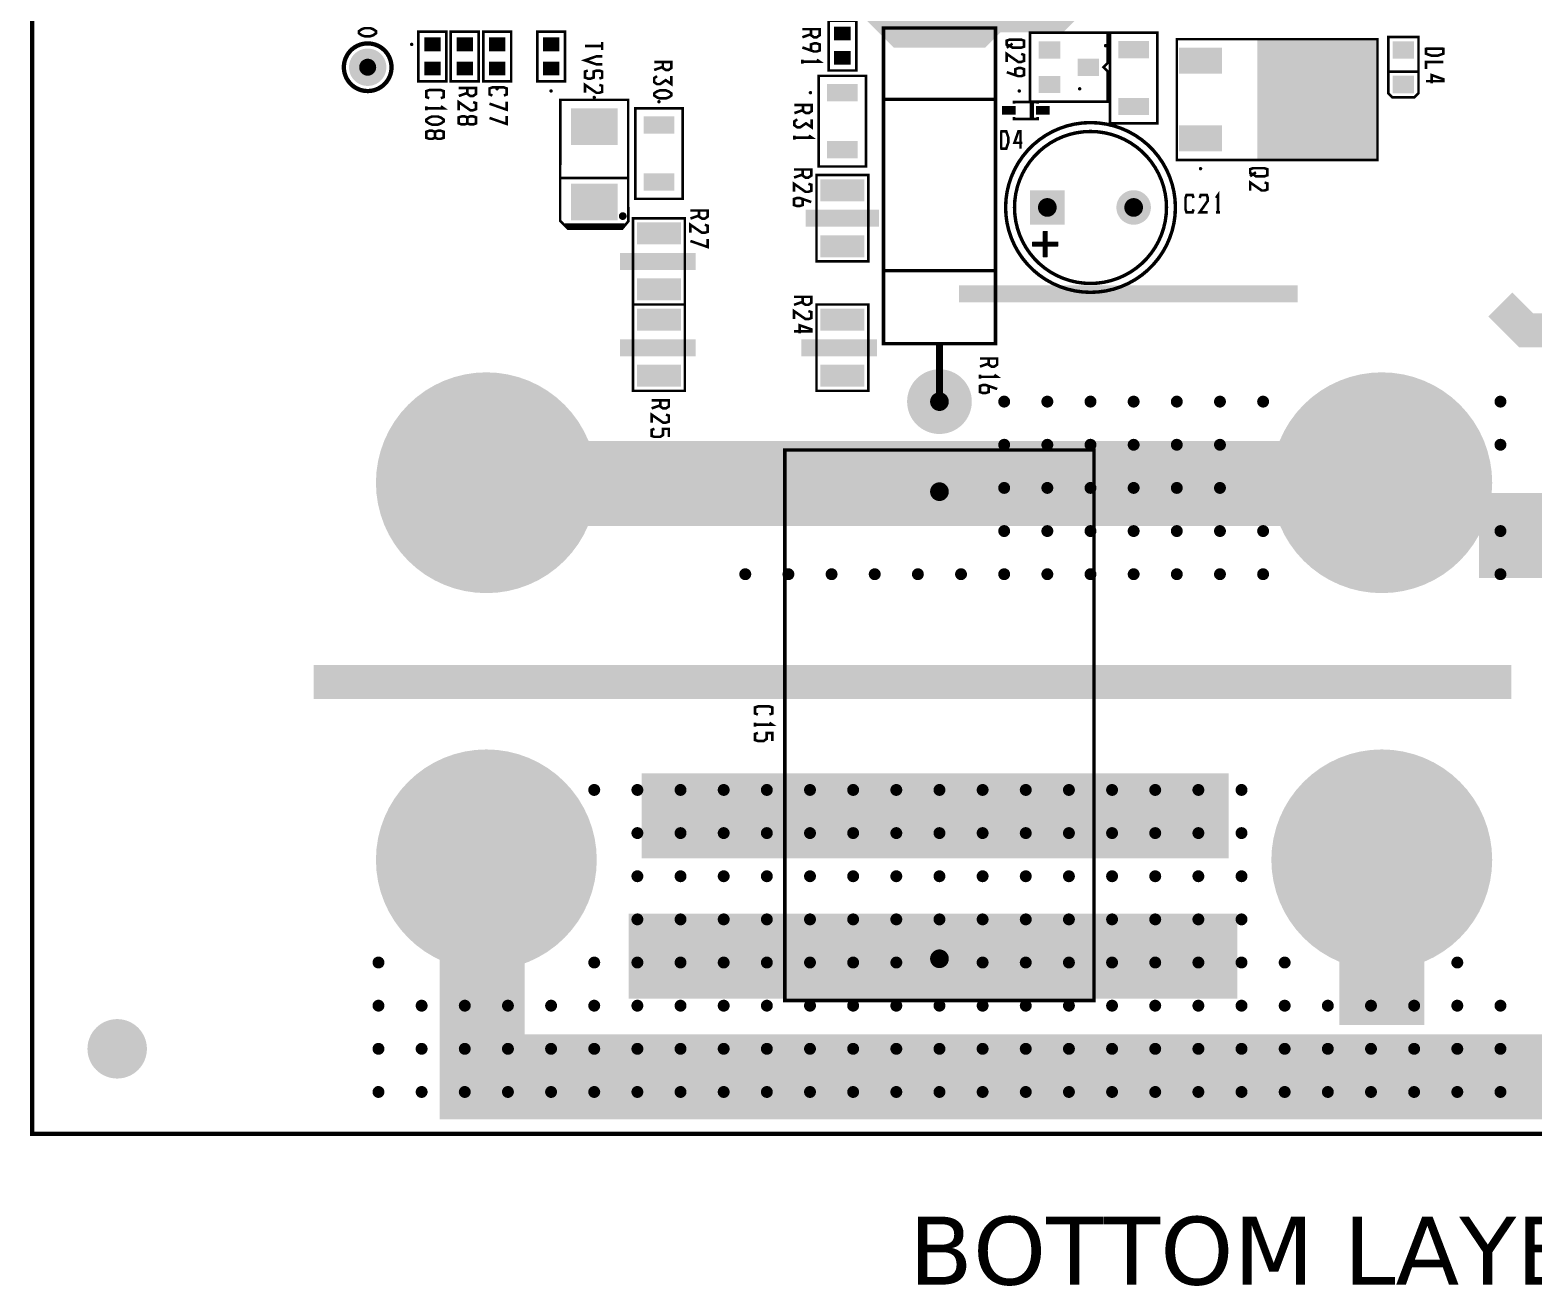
# Model space of a CAD drawing. Extents: x 20 to 372, y 176 to 359.
# Drawn here: x 201.5 to 290, y 177.3 to 251.3 of the extents above; entities that cross this region are included whole.
import ezdxf

# ---------------------------------------------------------------- set-up
doc = ezdxf.new("R2010")
doc.units = 0
doc.header["$MEASUREMENT"] = 0
doc.layers.get('0').update_dxf_attribs({"linetype": 'CONTINUOUS'})
for name, color, linetype in [('25-334-1_DRL', 1, 'CONTINUOUS'), ('25-334-1_SMB', 253, 'CONTINUOUS'), ('25-334-1_SSB', 1, 'CONTINUOUS'), ('THRUHOLE_NPT', 15, 'CONTINUOUS')]:
    doc.layers.add(name, color=color, linetype=linetype)
doc.styles.get("Standard").update_dxf_attribs({"font": 'verdana.ttf', "height": 4})

# ---------------------------------------------------------------- blocks, each defined once
blk = doc.blocks.new('ROUND_1')
at = {"const_width": 1.75006}
blk.add_lwpolyline([(-0.87503, 0, 1), (0.87503, 0, 1)], format="xyb", close=True, dxfattribs=at)
blk = doc.blocks.new('ROUND_32')
at = {"const_width": 0.35052}
blk.add_lwpolyline([(-0.17526, 0, 1), (0.17526, 0, 1)], format="xyb", close=True, dxfattribs=at)
blk = doc.blocks.new('ROUND_75')
at = {"const_width": 0.54991}
blk.add_lwpolyline([(-0.274954, 0, 1), (0.274954, 0, 1)], format="xyb", close=True, dxfattribs=at)
blk = doc.blocks.new('ROUND_76')
at = {"const_width": 2.99974}
blk.add_lwpolyline([(-1.49987, 0, 1), (1.49987, 0, 1)], format="xyb", close=True, dxfattribs=at)
blk = doc.blocks.new('ROUND_81')
at = {"const_width": 0.50038}
blk.add_lwpolyline([(-0.25019, 0, 1), (0.25019, 0, 1)], format="xyb", close=True, dxfattribs=at)
blk = doc.blocks.new('ROUND_84')
at = {"const_width": 0.10033}
blk.add_lwpolyline([(-0.050164, 0, 1), (0.050164, 0, 1)], format="xyb", close=True, dxfattribs=at)
blk = doc.blocks.new('ROUND_85')
at = {"const_width": 0.10033}
blk.add_lwpolyline([(-0.050164, 0, 1), (0.050164, 0, 1)], format="xyb", close=True, dxfattribs=at)
blk = doc.blocks.new('ROUND_6')
at = {"const_width": 1.016}
blk.add_lwpolyline([(-0.508, 0, 1), (0.508, 0, 1)], format="xyb", close=True, dxfattribs=at)
blk = doc.blocks.new('ROUND_7')
at = {"const_width": 6.49986}
blk.add_lwpolyline([(-3.24993, 0, 1), (3.24993, 0, 1)], format="xyb", close=True, dxfattribs=at)
blk = doc.blocks.new('SQUARE_8')
blk.add_solid([(1.016, 1.016), (1.016, -1.016), (-1.016, 1.016), (-1.016, -1.016)])
blk = doc.blocks.new('RECTANGLE_13')
blk.add_solid([(0.63627, 0.51308), (0.63627, -0.51308), (-0.63627, 0.51308), (-0.63627, -0.51308)])
blk = doc.blocks.new('ROUND_25')
at = {"const_width": 1.09982}
blk.add_lwpolyline([(-0.54991, 0, 1), (0.54991, 0, 1)], format="xyb", close=True, dxfattribs=at)
blk = doc.blocks.new('RECTANGLE_26')
blk.add_solid([(0.4826, 0.4064), (0.4826, -0.4064), (-0.4826, 0.4064), (-0.4826, -0.4064)])
blk = doc.blocks.new('ROUND_27')
at = {"const_width": 1.905}
blk.add_lwpolyline([(-0.9525, 0, 1), (0.9525, 0, 1)], format="xyb", close=True, dxfattribs=at)
blk = doc.blocks.new('RECTANGLE_46')
blk.add_solid([(1.30048, 0.6477), (1.30048, -0.6477), (-1.30048, 0.6477), (-1.30048, -0.6477)])
blk = doc.blocks.new('RECTANGLE_48')
blk.add_solid([(0.9017, 0.508), (0.9017, -0.508), (-0.9017, 0.508), (-0.9017, -0.508)])
blk = doc.blocks.new('RECTANGLE_52')
blk.add_solid([(0.40005, 0.25019), (0.40005, -0.25019), (-0.40005, 0.25019), (-0.40005, -0.25019)])
blk = doc.blocks.new('RECTANGLE_53')
blk.add_solid([(0.635, 0.508), (0.635, -0.508), (-0.635, 0.508), (-0.635, -0.508)])
blk = doc.blocks.new('RECTANGLE_57')
blk.add_solid([(1.27, 0.762), (1.27, -0.762), (-1.27, 0.762), (-1.27, -0.762)])
blk = doc.blocks.new('SQUARE_58')
blk.add_solid([(3.5052, 3.5052), (3.5052, -3.5052), (-3.5052, 3.5052), (-3.5052, -3.5052)])
blk = doc.blocks.new('RECTANGLE_60')
blk.add_solid([(1.3716, 1.0795), (1.3716, -1.0795), (-1.3716, 1.0795), (-1.3716, -1.0795)])

msp = doc.modelspace()

# ---------------------------------------------------------------- linework, layer by layer
at = {"layer": '25-334-1_DRL'}
for points, const_width in [([(371.631, 359.296), (371.631, 186.296), (201.631, 186.296), (201.631, 359.296), (371.631, 359.296)], 0.254), ([(250.714, 253.271), (252.746, 251.239), (257.318, 251.239), (258.207, 252.128), (261.89, 252.128), (264.684, 254.922), (264.684, 258.732), (262.779, 260.637)], 1.999), ([(288.052, 235.11), (289.576, 233.586), (304.181, 233.586), (304.816, 234.221), (304.816, 239.682), (305.959, 240.825), (316.627, 240.825)], 1.999), ([(251.476, 240.19), (247.158, 240.19)], 1.001), ([(240.681, 237.65), (236.236, 237.65)], 1.001), ([(256.175, 235.745), (276.114, 235.745)], 1.001), ([(240.681, 232.57), (236.236, 232.57)], 1.001), ([(251.349, 232.57), (246.904, 232.57)], 1.001), ([(288.687, 212.885), (218.202, 212.885)], 1.999)]:
    msp.add_lwpolyline(points, dxfattribs=dict(at, const_width=const_width))
at = {"layer": '25-334-1_SMB', "const_width": 4.999}
for points in [[(281.194, 224.569), (228.235, 224.569)], [(286.782, 221.521), (323.612, 221.521), (323.612, 208.059), (328.819, 208.059)], [(237.506, 205.011), (272.05, 205.011)], [(358.029, 203.36), (351.425, 203.36), (340.757, 192.692), (337.836, 189.898), (338.09, 189.644), (228.108, 189.644), (228.108, 202.471)], [(281.067, 203.106), (281.067, 192.692)], [(272.558, 196.756), (236.744, 196.756)]]:
    msp.add_lwpolyline(points, dxfattribs=at)
at = {"layer": '25-334-1_SSB'}
for points, const_width in [([(220.857, 251.201), (221.024, 251.318), (221.195, 251.379), (221.532, 251.379), (221.703, 251.318), (221.873, 251.201), (221.873, 251.081), (221.703, 250.962), (221.532, 250.904), (221.195, 250.904), (221.024, 250.962), (220.857, 251.081), (220.857, 251.201)], 0.152), ([(224.362, 251.175), (224.362, 248.254), (226, 248.254), (226, 251.175), (224.362, 251.175)], 0.152), ([(226.267, 251.175), (226.267, 248.254), (227.905, 248.254), (227.905, 251.175), (226.267, 251.175)], 0.152), ([(229.823, 248.254), (229.823, 251.175), (228.185, 251.175), (228.185, 248.254), (229.823, 248.254)], 0.152), ([(232.998, 248.254), (232.998, 251.175), (231.36, 251.175), (231.36, 248.254), (232.998, 248.254)], 0.152), ([(247.471, 251.32), (247.471, 250.965), (247.641, 250.845), (247.809, 250.845), (247.979, 250.965), (247.979, 251.32), (246.963, 251.32)], 0.152), ([(250.143, 248.889), (250.143, 251.81), (248.505, 251.81), (248.505, 248.889), (250.143, 248.889)], 0.152), ([(251.736, 251.386), (251.736, 232.804), (258.329, 232.804), (258.329, 251.386), (251.736, 251.386)], 0.201), ([(234.164, 250.324), (235.18, 250.324)], 0.152), ([(235.18, 250.088), (235.18, 250.561)], 0.152), ([(247.471, 251.023), (246.963, 250.845)], 0.152), ([(247.471, 250.068), (247.471, 250.424), (247.641, 250.482), (247.809, 250.482), (247.979, 250.424), (247.979, 250.068), (247.809, 250.007), (247.641, 250.007), (246.963, 250.246)], 0.152), ([(259.162, 250.705), (258.992, 250.645), (258.992, 250.408), (259.162, 250.35), (259.333, 250.23), (259.841, 250.23), (260.008, 250.289), (260.008, 250.645), (259.841, 250.705), (259.162, 250.705)], 0.152), ([(259.333, 250.467), (258.992, 250.23)], 0.152), ([(260.366, 251.112), (260.366, 247.048), (264.938, 247.048), (264.938, 248.826), (264.684, 249.08), (264.938, 249.334), (264.938, 251.112), (260.366, 251.112)], 0.152), ([(267.859, 245.778), (265.065, 245.778), (265.065, 251.112), (267.859, 251.112), (267.859, 245.778)], 0.152), ([(269.002, 250.731), (269.002, 243.619), (280.813, 243.619), (280.813, 250.731), (269.002, 250.731)], 0.152), ([(282.972, 247.302), (281.702, 247.302), (281.448, 247.556), (281.448, 250.858), (283.226, 250.858), (283.226, 247.556), (282.972, 247.302)], 0.152), ([(235.18, 249.25), (234.842, 249.25), (234.164, 249.486), (234.842, 249.722), (235.18, 249.722)], 0.152), ([(238.749, 249.395), (238.749, 249.039), (238.919, 248.92), (239.086, 248.92), (239.257, 249.039), (239.257, 249.395), (238.241, 249.395)], 0.152), ([(246.963, 249.288), (246.963, 249.524)], 0.152), ([(246.963, 249.408), (247.979, 249.408), (247.809, 249.524)], 0.152), ([(258.992, 249.392), (258.992, 249.867), (259.67, 249.392), (259.841, 249.392), (260.008, 249.451), (260.008, 249.806), (259.841, 249.867)], 0.152), ([(283.668, 250.23), (283.668, 249.875), (284.009, 249.758), (284.347, 249.758), (284.684, 249.875), (284.684, 250.23)], 0.152), ([(283.668, 250.172), (284.684, 250.172)], 0.152), ([(283.668, 248.978), (283.668, 249.392), (284.684, 249.392)], 0.152), ([(235.012, 248.412), (235.18, 248.47), (235.18, 248.826), (235.012, 248.884), (234.842, 248.884), (234.672, 248.826), (234.672, 248.47), (234.504, 248.412), (234.334, 248.412), (234.164, 248.47), (234.164, 248.826), (234.334, 248.884)], 0.152), ([(238.749, 249.098), (238.241, 248.92)], 0.152), ([(238.411, 248.557), (238.241, 248.437), (238.241, 248.201), (238.411, 248.082), (238.578, 248.082), (238.919, 248.318), (239.257, 248.082), (239.257, 248.557)], 0.152), ([(247.92, 248.572), (250.714, 248.572), (250.714, 243.238), (247.92, 243.238), (247.92, 248.572)], 0.152), ([(259.5, 248.613), (259.5, 248.968), (259.67, 249.029), (259.841, 249.029), (260.008, 248.968), (260.008, 248.613), (259.841, 248.554), (259.67, 248.554), (258.992, 248.79)], 0.152), ([(283.226, 248.826), (281.448, 248.826)], 0.152), ([(284.009, 248.14), (284.009, 248.615), (284.684, 248.376), (284.684, 248.259), (283.668, 248.259)], 0.152), ([(225.002, 247.261), (224.834, 247.322), (224.834, 247.678), (225.002, 247.736), (225.68, 247.736), (225.85, 247.678), (225.85, 247.322), (225.68, 247.261)], 0.152), ([(227.247, 247.863), (227.247, 247.508), (227.415, 247.388), (227.585, 247.388), (227.755, 247.508), (227.755, 247.863), (226.739, 247.863)], 0.152), ([(228.718, 247.416), (228.548, 247.477), (228.548, 247.833), (228.718, 247.891), (229.394, 247.891), (229.564, 247.833), (229.564, 247.477), (229.394, 247.416)], 0.152), ([(234.164, 247.574), (234.164, 248.046), (234.842, 247.574), (235.012, 247.574), (235.18, 247.632), (235.18, 247.988), (235.012, 248.046)], 0.152), ([(238.241, 247.541), (238.411, 247.657), (238.578, 247.718), (238.919, 247.718), (239.086, 247.657), (239.257, 247.541), (239.257, 247.421), (239.086, 247.302), (238.919, 247.243), (238.578, 247.243), (238.411, 247.302), (238.241, 247.421), (238.241, 247.541)], 0.152), ([(224.834, 246.542), (224.834, 246.779)], 0.152), ([(224.834, 246.662), (225.85, 246.662), (225.68, 246.779)], 0.152), ([(227.247, 247.566), (226.739, 247.388)], 0.152), ([(226.739, 246.55), (226.739, 247.025), (227.415, 246.55), (227.585, 246.55), (227.755, 246.611), (227.755, 246.967), (227.585, 247.025)], 0.152), ([(228.548, 246.934), (229.564, 246.578), (229.564, 247.053)], 0.152), ([(236.709, 241.17), (236.711, 245.524), (236.711, 247.162), (232.713, 247.162), (232.706, 240.037), (233.163, 239.58), (236.363, 239.58), (236.719, 240.012), (236.709, 241.17)], 0.152), ([(247.004, 246.855), (247.004, 246.499), (247.174, 246.38), (247.341, 246.38), (247.512, 246.499), (247.512, 246.855), (246.496, 246.855)], 0.152), ([(251.736, 247.19), (258.329, 247.19)], 0.201), ([(260.811, 246.939), (260.811, 247.04), (259.414, 247.04), (259.414, 246.939)], 0.152), ([(260.511, 246.039), (260.412, 246.039), (260.412, 247.04), (260.511, 247.04), (260.511, 246.039)], 0.152), ([(224.834, 246.001), (225.002, 246.118), (225.172, 246.179), (225.51, 246.179), (225.68, 246.118), (225.85, 246.001), (225.85, 245.882), (225.68, 245.763), (225.51, 245.704), (225.172, 245.704), (225.002, 245.763), (224.834, 245.882), (224.834, 246.001)], 0.152), ([(227.247, 245.773), (227.415, 245.712), (227.585, 245.712), (227.755, 245.773), (227.755, 246.128), (227.585, 246.187), (227.415, 246.187), (227.247, 246.128), (227.247, 245.773), (227.077, 245.712), (226.907, 245.712), (226.739, 245.773), (226.739, 246.128), (226.907, 246.187), (227.077, 246.187), (227.247, 246.128)], 0.152), ([(228.548, 246.095), (229.564, 245.74), (229.564, 246.215)], 0.152), ([(237.125, 246.667), (239.919, 246.667), (239.919, 241.333), (237.125, 241.333), (237.125, 246.667)], 0.152), ([(247.004, 246.558), (246.496, 246.38)], 0.152), ([(246.666, 246.017), (246.496, 245.897), (246.496, 245.661), (246.666, 245.542), (246.833, 245.542), (247.174, 245.778), (247.512, 245.542), (247.512, 246.017)], 0.152), ([(259.414, 246.141), (259.414, 246.039), (260.811, 246.039), (260.811, 246.141)], 0.152), ([(225.342, 244.924), (225.51, 244.866), (225.68, 244.866), (225.85, 244.924), (225.85, 245.28), (225.68, 245.341), (225.51, 245.341), (225.342, 245.28), (225.342, 244.924), (225.172, 244.866), (225.002, 244.866), (224.834, 244.924), (224.834, 245.28), (225.002, 245.341), (225.172, 245.341), (225.342, 245.28)], 0.152), ([(246.496, 244.823), (246.496, 245.059)], 0.152), ([(246.496, 244.94), (247.512, 244.94), (247.341, 245.059)], 0.152), ([(258.606, 244.289), (258.962, 244.289), (259.079, 244.63), (259.079, 244.968), (258.962, 245.305), (258.606, 245.305)], 0.152), ([(258.665, 244.289), (258.665, 245.305)], 0.152), ([(259.917, 244.63), (259.444, 244.63), (259.681, 245.305), (259.8, 245.305), (259.8, 244.289)], 0.152), ([(236.668, 242.552), (232.731, 242.552)], 0.152), ([(246.978, 243.058), (246.978, 242.702), (247.148, 242.585), (247.318, 242.585), (247.486, 242.702), (247.486, 243.058), (246.47, 243.058)], 0.152), ([(246.978, 242.763), (246.47, 242.585)], 0.152), ([(248.174, 237.65), (250.841, 237.65), (250.841, 242.73), (247.793, 242.73), (247.793, 237.65), (248.174, 237.65)], 0.152), ([(273.488, 243.136), (273.318, 243.078), (273.318, 242.839), (273.488, 242.781), (273.658, 242.661), (274.166, 242.661), (274.334, 242.722), (274.334, 243.078), (274.166, 243.136), (273.488, 243.136)], 0.152), ([(273.658, 242.9), (273.318, 242.661)], 0.152), ([(273.318, 241.823), (273.318, 242.298), (273.996, 241.823), (274.166, 241.823), (274.334, 241.884), (274.334, 242.24), (274.166, 242.298)], 0.152), ([(246.47, 241.747), (246.47, 242.219), (247.148, 241.747), (247.318, 241.747), (247.486, 241.805), (247.486, 242.161), (247.318, 242.219)], 0.152), ([(269.988, 240.711), (269.93, 240.54), (269.574, 240.54), (269.513, 240.711), (269.513, 241.386), (269.574, 241.556), (269.93, 241.556), (269.988, 241.386)], 0.152), ([(270.826, 240.54), (270.351, 240.54), (270.826, 241.219), (270.826, 241.386), (270.768, 241.556), (270.412, 241.556), (270.351, 241.386)], 0.152), ([(271.428, 240.54), (271.428, 241.556), (271.309, 241.386)], 0.152), ([(240.882, 240.645), (240.882, 240.289), (241.052, 240.172), (241.222, 240.172), (241.39, 240.289), (241.39, 240.645), (240.374, 240.645)], 0.152), ([(246.978, 241.323), (246.978, 240.967), (246.81, 240.909), (246.64, 240.909), (246.47, 240.967), (246.47, 241.323), (246.64, 241.381), (246.81, 241.381), (247.486, 241.145)], 0.152), ([(271.545, 240.54), (271.309, 240.54)], 0.152), ([(232.985, 239.809), (236.49, 239.809)], 0.152), ([(232.985, 239.809), (233.163, 239.631)], 0.152), ([(233.061, 239.733), (236.447, 239.733)], 0.152), ([(233.087, 239.809), (233.087, 239.707)], 0.152), ([(233.224, 239.809), (233.224, 239.631)], 0.152), ([(233.361, 239.809), (233.361, 239.631)], 0.152), ([(233.498, 239.809), (233.498, 239.631)], 0.152), ([(233.635, 239.809), (233.635, 239.631)], 0.152), ([(233.773, 239.809), (233.773, 239.631)], 0.152), ([(233.91, 239.809), (233.91, 239.631)], 0.152), ([(234.047, 239.809), (234.047, 239.631)], 0.152), ([(234.184, 239.809), (234.184, 239.631)], 0.152), ([(234.321, 239.809), (234.321, 239.631)], 0.152), ([(234.458, 239.809), (234.458, 239.631)], 0.152), ([(234.596, 239.809), (234.596, 239.631)], 0.152), ([(234.733, 239.809), (234.733, 239.631)], 0.152), ([(234.87, 239.809), (234.87, 239.631)], 0.152), ([(235.007, 239.809), (235.007, 239.631)], 0.152), ([(235.144, 239.809), (235.144, 239.631)], 0.152), ([(235.281, 239.809), (235.281, 239.631)], 0.152), ([(235.419, 239.809), (235.419, 239.631)], 0.152), ([(235.556, 239.809), (235.556, 239.631)], 0.152), ([(235.693, 239.809), (235.693, 239.631)], 0.152), ([(235.83, 239.809), (235.83, 239.631)], 0.152), ([(235.967, 239.809), (235.967, 239.631)], 0.152), ([(236.104, 239.809), (236.104, 239.631)], 0.152), ([(236.242, 239.809), (236.242, 239.631)], 0.152), ([(236.247, 240.266), (236.534, 240.266)], 0.152), ([(236.264, 240.403), (236.516, 240.403)], 0.152), ([(236.302, 240.441), (236.302, 240.19)], 0.152), ([(236.49, 239.783), (236.363, 239.631)], 0.152), ([(236.379, 239.809), (236.379, 239.649)], 0.152), ([(236.44, 240.459), (236.44, 240.172)], 0.152), ([(236.567, 239.834), (236.49, 239.783)], 0.152), ([(236.49, 239.809), (236.516, 239.783)], 0.152), ([(236.617, 239.885), (236.516, 239.783)], 0.152), ([(236.617, 239.885), (236.567, 239.834)], 0.152), ([(237.379, 235.11), (240.046, 235.11), (240.046, 240.19), (236.998, 240.19), (236.998, 235.11), (237.379, 235.11)], 0.152), ([(240.882, 240.35), (240.374, 240.172)], 0.152), ([(240.374, 239.334), (240.374, 239.806), (241.052, 239.334), (241.222, 239.334), (241.39, 239.392), (241.39, 239.748), (241.222, 239.806)], 0.152), ([(233.163, 239.631), (236.363, 239.631)], 0.152), ([(240.374, 238.851), (241.39, 238.496), (241.39, 238.968)], 0.152), ([(261.128, 239.428), (261.128, 238.793)], 0.0254), ([(261.128, 239.428), (261.382, 239.428), (261.382, 238.793), (262.017, 238.793), (262.017, 238.539)], 0.0254), ([(261.128, 239.4), (261.382, 239.4)], 0.0254), ([(261.128, 239.377), (261.382, 239.377)], 0.0254), ([(261.128, 239.354), (261.382, 239.354)], 0.0254), ([(261.128, 239.331), (261.382, 239.331)], 0.0254), ([(261.128, 239.308), (261.382, 239.308)], 0.0254), ([(261.128, 239.286), (261.382, 239.286)], 0.0254), ([(261.128, 239.263), (261.382, 239.263)], 0.0254), ([(261.128, 239.24), (261.382, 239.24)], 0.0254), ([(261.128, 239.217), (261.382, 239.217)], 0.0254), ([(261.128, 239.194), (261.382, 239.194)], 0.0254), ([(261.128, 239.171), (261.382, 239.171)], 0.0254), ([(261.128, 239.148), (261.382, 239.148)], 0.0254), ([(261.128, 239.126), (261.382, 239.126)], 0.0254), ([(261.128, 239.103), (261.382, 239.103)], 0.0254), ([(261.128, 239.08), (261.382, 239.08)], 0.0254), ([(261.128, 239.057), (261.382, 239.057)], 0.0254), ([(261.128, 239.034), (261.382, 239.034)], 0.0254), ([(261.128, 239.011), (261.382, 239.011)], 0.0254), ([(261.128, 238.988), (261.382, 238.988)], 0.0254), ([(261.128, 238.966), (261.382, 238.966)], 0.0254), ([(261.128, 238.943), (261.382, 238.943)], 0.0254), ([(261.128, 238.92), (261.382, 238.92)], 0.0254), ([(261.128, 238.897), (261.382, 238.897)], 0.0254), ([(261.128, 238.874), (261.382, 238.874)], 0.0254), ([(261.128, 238.851), (261.382, 238.851)], 0.0254), ([(261.139, 239.428), (261.139, 237.904)], 0.0254), ([(261.161, 239.428), (261.161, 237.904)], 0.0254), ([(261.184, 239.428), (261.184, 237.904)], 0.0254), ([(261.207, 239.428), (261.207, 237.904)], 0.0254), ([(261.23, 239.428), (261.23, 237.904)], 0.0254), ([(261.253, 239.428), (261.253, 237.904)], 0.0254), ([(261.276, 239.428), (261.276, 237.904)], 0.0254), ([(261.299, 239.428), (261.299, 237.904)], 0.0254), ([(261.321, 239.428), (261.321, 237.904)], 0.0254), ([(261.344, 239.428), (261.344, 237.904)], 0.0254), ([(261.367, 239.428), (261.367, 237.904)], 0.0254), ([(260.493, 238.793), (260.493, 238.539)], 0.0254), ([(260.493, 238.793), (261.128, 238.793)], 0.0254), ([(260.493, 238.783), (262.017, 238.783)], 0.0254), ([(260.493, 238.76), (262.017, 238.76)], 0.0254), ([(260.493, 238.737), (262.017, 238.737)], 0.0254), ([(260.493, 238.714), (262.017, 238.714)], 0.0254), ([(260.493, 238.691), (262.017, 238.691)], 0.0254), ([(260.493, 238.668), (262.017, 238.668)], 0.0254), ([(260.493, 238.646), (262.017, 238.646)], 0.0254), ([(260.493, 238.623), (262.017, 238.623)], 0.0254), ([(260.493, 238.6), (262.017, 238.6)], 0.0254), ([(260.493, 238.577), (262.017, 238.577)], 0.0254), ([(260.493, 238.554), (262.017, 238.554)], 0.0254), ([(260.493, 238.539), (261.128, 238.539)], 0.0254), ([(260.521, 238.793), (260.521, 238.539)], 0.0254), ([(260.544, 238.793), (260.544, 238.539)], 0.0254), ([(260.567, 238.793), (260.567, 238.539)], 0.0254), ([(260.59, 238.793), (260.59, 238.539)], 0.0254), ([(260.613, 238.793), (260.613, 238.539)], 0.0254), ([(260.636, 238.793), (260.636, 238.539)], 0.0254), ([(260.659, 238.793), (260.659, 238.539)], 0.0254), ([(260.681, 238.793), (260.681, 238.539)], 0.0254), ([(260.704, 238.793), (260.704, 238.539)], 0.0254), ([(260.727, 238.793), (260.727, 238.539)], 0.0254), ([(260.75, 238.793), (260.75, 238.539)], 0.0254), ([(260.773, 238.793), (260.773, 238.539)], 0.0254), ([(260.796, 238.793), (260.796, 238.539)], 0.0254), ([(260.819, 238.793), (260.819, 238.539)], 0.0254), ([(260.841, 238.793), (260.841, 238.539)], 0.0254), ([(260.864, 238.793), (260.864, 238.539)], 0.0254), ([(260.887, 238.793), (260.887, 238.539)], 0.0254), ([(260.91, 238.793), (260.91, 238.539)], 0.0254), ([(260.933, 238.793), (260.933, 238.539)], 0.0254), ([(260.956, 238.793), (260.956, 238.539)], 0.0254), ([(260.979, 238.793), (260.979, 238.539)], 0.0254), ([(261.001, 238.793), (261.001, 238.539)], 0.0254), ([(261.024, 238.793), (261.024, 238.539)], 0.0254), ([(261.047, 238.793), (261.047, 238.539)], 0.0254), ([(261.07, 238.793), (261.07, 238.539)], 0.0254), ([(261.093, 238.793), (261.093, 238.539)], 0.0254), ([(261.116, 238.793), (261.116, 238.539)], 0.0254), ([(261.128, 238.828), (261.382, 238.828)], 0.0254), ([(261.128, 238.806), (261.382, 238.806)], 0.0254), ([(261.128, 238.539), (261.128, 237.904)], 0.0254), ([(261.128, 238.531), (261.382, 238.531)], 0.0254), ([(261.128, 238.508), (261.382, 238.508)], 0.0254), ([(261.128, 238.486), (261.382, 238.486)], 0.0254), ([(261.128, 238.463), (261.382, 238.463)], 0.0254), ([(261.128, 238.44), (261.382, 238.44)], 0.0254), ([(261.128, 238.417), (261.382, 238.417)], 0.0254), ([(261.128, 238.394), (261.382, 238.394)], 0.0254), ([(261.128, 238.371), (261.382, 238.371)], 0.0254), ([(261.128, 238.348), (261.382, 238.348)], 0.0254), ([(261.128, 238.326), (261.382, 238.326)], 0.0254), ([(261.128, 238.303), (261.382, 238.303)], 0.0254), ([(261.128, 238.28), (261.382, 238.28)], 0.0254), ([(261.128, 238.257), (261.382, 238.257)], 0.0254), ([(261.128, 238.234), (261.382, 238.234)], 0.0254), ([(261.128, 238.211), (261.382, 238.211)], 0.0254), ([(261.128, 238.188), (261.382, 238.188)], 0.0254), ([(261.128, 238.165), (261.382, 238.165)], 0.0254), ([(261.128, 238.143), (261.382, 238.143)], 0.0254), ([(261.128, 238.12), (261.382, 238.12)], 0.0254), ([(261.128, 238.097), (261.382, 238.097)], 0.0254), ([(261.128, 238.074), (261.382, 238.074)], 0.0254), ([(261.128, 238.051), (261.382, 238.051)], 0.0254), ([(261.128, 238.028), (261.382, 238.028)], 0.0254), ([(261.128, 238.005), (261.382, 238.005)], 0.0254), ([(261.128, 237.983), (261.382, 237.983)], 0.0254), ([(261.128, 237.96), (261.382, 237.96)], 0.0254), ([(261.382, 238.539), (262.017, 238.539)], 0.0254), ([(261.382, 238.539), (261.382, 237.904)], 0.0254), ([(261.39, 238.793), (261.39, 238.539)], 0.0254), ([(261.413, 238.793), (261.413, 238.539)], 0.0254), ([(261.436, 238.793), (261.436, 238.539)], 0.0254), ([(261.459, 238.793), (261.459, 238.539)], 0.0254), ([(261.482, 238.793), (261.482, 238.539)], 0.0254), ([(261.504, 238.793), (261.504, 238.539)], 0.0254), ([(261.527, 238.793), (261.527, 238.539)], 0.0254), ([(261.55, 238.793), (261.55, 238.539)], 0.0254), ([(261.573, 238.793), (261.573, 238.539)], 0.0254), ([(261.596, 238.793), (261.596, 238.539)], 0.0254), ([(261.619, 238.793), (261.619, 238.539)], 0.0254), ([(261.642, 238.793), (261.642, 238.539)], 0.0254), ([(261.664, 238.793), (261.664, 238.539)], 0.0254), ([(261.687, 238.793), (261.687, 238.539)], 0.0254), ([(261.71, 238.793), (261.71, 238.539)], 0.0254), ([(261.733, 238.793), (261.733, 238.539)], 0.0254), ([(261.756, 238.793), (261.756, 238.539)], 0.0254), ([(261.779, 238.793), (261.779, 238.539)], 0.0254), ([(261.802, 238.793), (261.802, 238.539)], 0.0254), ([(261.824, 238.793), (261.824, 238.539)], 0.0254), ([(261.847, 238.793), (261.847, 238.539)], 0.0254), ([(261.87, 238.793), (261.87, 238.539)], 0.0254), ([(261.893, 238.793), (261.893, 238.539)], 0.0254), ([(261.916, 238.793), (261.916, 238.539)], 0.0254), ([(261.939, 238.793), (261.939, 238.539)], 0.0254), ([(261.962, 238.793), (261.962, 238.539)], 0.0254), ([(261.984, 238.793), (261.984, 238.539)], 0.0254), ([(251.736, 237.099), (258.329, 237.099)], 0.201), ([(261.128, 237.937), (261.382, 237.937)], 0.0254), ([(261.128, 237.904), (261.382, 237.904)], 0.0254), ([(246.978, 235.565), (246.978, 235.209), (247.148, 235.092), (247.318, 235.092), (247.486, 235.209), (247.486, 235.565), (246.47, 235.565)], 0.152), ([(246.978, 235.27), (246.47, 235.092)], 0.152), ([(237.379, 230.03), (240.046, 230.03), (240.046, 235.11), (236.998, 235.11), (236.998, 230.03), (237.379, 230.03)], 0.152), ([(246.47, 234.254), (246.47, 234.726), (247.148, 234.254), (247.318, 234.254), (247.486, 234.312), (247.486, 234.668), (247.318, 234.726)], 0.152), ([(248.174, 230.03), (250.841, 230.03), (250.841, 235.11), (247.793, 235.11), (247.793, 230.03), (248.174, 230.03)], 0.152), ([(246.81, 233.416), (246.81, 233.888), (247.486, 233.652), (247.486, 233.533), (246.47, 233.533)], 0.152), ([(255.032, 232.704), (255.032, 229.207)], 0.399), ([(257.923, 231.932), (257.923, 231.577), (258.093, 231.457), (258.261, 231.457), (258.431, 231.577), (258.431, 231.932), (257.415, 231.932)], 0.152), ([(257.923, 231.635), (257.415, 231.457)], 0.152), ([(257.415, 230.739), (257.415, 230.975)], 0.152), ([(257.415, 230.855), (258.431, 230.855), (258.261, 230.975)], 0.152), ([(257.923, 230.314), (257.923, 229.959), (257.753, 229.9), (257.585, 229.9), (257.415, 229.959), (257.415, 230.314), (257.585, 230.373), (257.753, 230.373), (258.431, 230.137)], 0.152), ([(238.596, 229.469), (238.596, 229.113), (238.766, 228.996), (238.936, 228.996), (239.104, 229.113), (239.104, 229.469), (238.088, 229.469)], 0.152), ([(238.596, 229.174), (238.088, 228.996)], 0.152), ([(238.088, 228.158), (238.088, 228.63), (238.766, 228.158), (238.936, 228.158), (239.104, 228.216), (239.104, 228.572), (238.936, 228.63)], 0.152), ([(238.258, 227.792), (238.088, 227.734), (238.088, 227.378), (238.258, 227.32), (238.596, 227.32), (238.766, 227.437), (238.766, 227.792), (239.104, 227.792), (239.104, 227.32)], 0.152), ([(259.632, 194.142), (264.133, 194.142), (264.133, 226.548), (245.932, 226.548), (245.932, 194.142), (259.632, 194.142)], 0.203), ([(244.347, 210.975), (244.176, 211.036), (244.176, 211.391), (244.347, 211.45), (245.022, 211.45), (245.192, 211.391), (245.192, 211.036), (245.022, 210.975)], 0.152), ([(244.176, 210.256), (244.176, 210.492)], 0.152), ([(244.176, 210.375), (245.192, 210.375), (245.022, 210.492)], 0.152), ([(244.347, 209.893), (244.176, 209.832), (244.176, 209.476), (244.347, 209.418), (244.684, 209.418), (244.855, 209.537), (244.855, 209.893), (245.192, 209.893), (245.192, 209.418)], 0.152)]:
    msp.add_lwpolyline(points, dxfattribs=dict(at, const_width=const_width))
for points, const_width in [([(219.975, 249.08, -0.414214), (221.377, 250.482)], 0.254), ([(221.377, 250.482, -0.414214), (222.78, 249.08)], 0.254), ([(221.377, 247.678, -0.414214), (219.975, 249.08)], 0.254), ([(222.78, 249.08, -0.414214), (221.377, 247.678)], 0.254), ([(258.926, 240.825, -0.414214), (263.922, 245.821)], 0.203), ([(263.922, 245.821, -0.414214), (268.919, 240.825)], 0.203), ([(259.45, 240.825, -0.414214), (263.922, 245.298)], 0.201), ([(263.922, 245.298, -0.414214), (268.395, 240.825)], 0.201), ([(263.922, 235.829, -0.414214), (258.926, 240.825)], 0.203), ([(263.922, 236.352, -0.414214), (259.45, 240.825)], 0.201), ([(268.919, 240.825, -0.414214), (263.922, 235.829)], 0.203), ([(268.395, 240.825, -0.414214), (263.922, 236.352)], 0.201), ([(236.236, 240.317, -0.414214), (236.389, 240.469)], 0.152), ([(236.389, 240.164, -0.414214), (236.236, 240.317)], 0.152), ([(236.389, 240.469, -0.414214), (236.541, 240.317)], 0.152), ([(236.541, 240.317, -0.414214), (236.389, 240.164)], 0.152)]:
    msp.add_lwpolyline(points, format="xyb", dxfattribs=dict(at, const_width=const_width))

# ---------------------------------------------------------------- block references
at = {"layer": '25-334-1_DRL', "xscale": -1}
for name, p in [('ROUND_84', (223.968, 250.426)), ('ROUND_85', (264.811, 250.35)), ('ROUND_81', (221.377, 249.08)), ('ROUND_85', (228.997, 247.81)), ('ROUND_85', (232.172, 247.683)), ('ROUND_85', (259.731, 247.683)), ('ROUND_85', (263.287, 247.81)), ('ROUND_85', (234.712, 247.302)), ('ROUND_85', (238.522, 247.048)), ('ROUND_85', (247.438, 247.581)), ('ROUND_85', (270.399, 243.111)), ('ROUND_75', (261.382, 240.825)), ('ROUND_75', (266.462, 240.825)), ('ROUND_75', (255.032, 229.395)), ('ROUND_32', (258.842, 229.395)), ('ROUND_32', (261.382, 229.395)), ('ROUND_32', (263.922, 229.395)), ('ROUND_32', (266.462, 229.395)), ('ROUND_32', (269.002, 229.395)), ('ROUND_32', (271.542, 229.395)), ('ROUND_32', (274.082, 229.395)), ('ROUND_32', (288.052, 229.395)), ('ROUND_76', (228.362, 224.62)), ('ROUND_76', (281.067, 224.62)), ('ROUND_32', (258.842, 226.855)), ('ROUND_32', (261.382, 226.855)), ('ROUND_32', (263.922, 226.855)), ('ROUND_32', (266.462, 226.855)), ('ROUND_32', (269.002, 226.855)), ('ROUND_32', (271.542, 226.855)), ('ROUND_32', (288.052, 226.855)), ('ROUND_75', (255.032, 224.094)), ('ROUND_32', (258.842, 224.315)), ('ROUND_32', (261.382, 224.315)), ('ROUND_32', (263.922, 224.315)), ('ROUND_32', (266.462, 224.315)), ('ROUND_32', (269.002, 224.315)), ('ROUND_32', (271.542, 224.315)), ('ROUND_32', (258.842, 221.775)), ('ROUND_32', (261.382, 221.775)), ('ROUND_32', (263.922, 221.775)), ('ROUND_32', (266.462, 221.775)), ('ROUND_32', (269.002, 221.775)), ('ROUND_32', (271.542, 221.775)), ('ROUND_32', (274.082, 221.775)), ('ROUND_32', (288.052, 221.775)), ('ROUND_32', (243.602, 219.235)), ('ROUND_32', (246.142, 219.235)), ('ROUND_32', (248.682, 219.235)), ('ROUND_32', (251.222, 219.235)), ('ROUND_32', (253.762, 219.235)), ('ROUND_32', (256.302, 219.235)), ('ROUND_32', (258.842, 219.235)), ('ROUND_32', (261.382, 219.235)), ('ROUND_32', (263.922, 219.235)), ('ROUND_32', (266.462, 219.235)), ('ROUND_32', (269.002, 219.235)), ('ROUND_32', (271.542, 219.235)), ('ROUND_32', (274.082, 219.235)), ('ROUND_32', (288.052, 219.235)), ('ROUND_32', (234.712, 206.535)), ('ROUND_32', (237.252, 206.535)), ('ROUND_32', (239.792, 206.535)), ('ROUND_32', (242.332, 206.535)), ('ROUND_32', (244.872, 206.535)), ('ROUND_32', (247.412, 206.535)), ('ROUND_32', (249.952, 206.535)), ('ROUND_32', (252.492, 206.535)), ('ROUND_32', (255.032, 206.535)), ('ROUND_32', (257.572, 206.535)), ('ROUND_32', (260.112, 206.535)), ('ROUND_32', (262.652, 206.535)), ('ROUND_32', (265.192, 206.535)), ('ROUND_32', (267.732, 206.535)), ('ROUND_32', (270.272, 206.535)), ('ROUND_32', (272.812, 206.535)), ('ROUND_76', (228.362, 202.42)), ('ROUND_76', (281.067, 202.42)), ('ROUND_32', (237.252, 203.995)), ('ROUND_32', (239.792, 203.995)), ('ROUND_32', (242.332, 203.995)), ('ROUND_32', (244.872, 203.995)), ('ROUND_32', (247.412, 203.995)), ('ROUND_32', (249.952, 203.995)), ('ROUND_32', (252.492, 203.995)), ('ROUND_32', (255.032, 203.995)), ('ROUND_32', (257.572, 203.995)), ('ROUND_32', (260.112, 203.995)), ('ROUND_32', (262.652, 203.995)), ('ROUND_32', (265.192, 203.995)), ('ROUND_32', (267.732, 203.995)), ('ROUND_32', (270.272, 203.995)), ('ROUND_32', (272.812, 203.995)), ('ROUND_32', (237.252, 201.455)), ('ROUND_32', (239.792, 201.455)), ('ROUND_32', (242.332, 201.455)), ('ROUND_32', (244.872, 201.455)), ('ROUND_32', (247.412, 201.455)), ('ROUND_32', (249.952, 201.455)), ('ROUND_32', (252.492, 201.455)), ('ROUND_32', (255.032, 201.455)), ('ROUND_32', (257.572, 201.455)), ('ROUND_32', (260.112, 201.455)), ('ROUND_32', (262.652, 201.455)), ('ROUND_32', (265.192, 201.455)), ('ROUND_32', (267.732, 201.455)), ('ROUND_32', (270.272, 201.455)), ('ROUND_32', (272.812, 201.455)), ('ROUND_32', (237.252, 198.915)), ('ROUND_32', (239.792, 198.915)), ('ROUND_32', (242.332, 198.915)), ('ROUND_32', (244.872, 198.915)), ('ROUND_32', (247.412, 198.915)), ('ROUND_32', (249.952, 198.915)), ('ROUND_32', (252.492, 198.915)), ('ROUND_32', (255.032, 198.915)), ('ROUND_32', (257.572, 198.915)), ('ROUND_32', (260.112, 198.915)), ('ROUND_32', (262.652, 198.915)), ('ROUND_32', (265.192, 198.915)), ('ROUND_32', (267.732, 198.915)), ('ROUND_32', (270.272, 198.915)), ('ROUND_32', (272.812, 198.915)), ('ROUND_32', (222.012, 196.375)), ('ROUND_32', (234.712, 196.375)), ('ROUND_32', (237.252, 196.375)), ('ROUND_32', (239.792, 196.375)), ('ROUND_32', (242.332, 196.375)), ('ROUND_32', (244.872, 196.375)), ('ROUND_32', (247.412, 196.375)), ('ROUND_32', (249.952, 196.375)), ('ROUND_32', (252.492, 196.375)), ('ROUND_75', (255.032, 196.596)), ('ROUND_32', (257.572, 196.375)), ('ROUND_32', (260.112, 196.375)), ('ROUND_32', (262.652, 196.375)), ('ROUND_32', (265.192, 196.375)), ('ROUND_32', (267.732, 196.375)), ('ROUND_32', (270.272, 196.375)), ('ROUND_32', (272.812, 196.375)), ('ROUND_32', (275.352, 196.375)), ('ROUND_32', (285.512, 196.375)), ('ROUND_32', (222.012, 193.835)), ('ROUND_32', (224.552, 193.835)), ('ROUND_32', (227.092, 193.835)), ('ROUND_32', (229.632, 193.835)), ('ROUND_32', (232.172, 193.835)), ('ROUND_32', (234.712, 193.835)), ('ROUND_32', (237.252, 193.835)), ('ROUND_32', (239.792, 193.835)), ('ROUND_32', (242.332, 193.835)), ('ROUND_32', (244.872, 193.835)), ('ROUND_32', (247.412, 193.835)), ('ROUND_32', (249.952, 193.835)), ('ROUND_32', (252.492, 193.835)), ('ROUND_32', (255.032, 193.835)), ('ROUND_32', (257.572, 193.835)), ('ROUND_32', (260.112, 193.835)), ('ROUND_32', (262.652, 193.835)), ('ROUND_32', (265.192, 193.835)), ('ROUND_32', (267.732, 193.835)), ('ROUND_32', (270.272, 193.835)), ('ROUND_32', (272.812, 193.835)), ('ROUND_32', (275.352, 193.835)), ('ROUND_32', (277.892, 193.835)), ('ROUND_32', (280.432, 193.835)), ('ROUND_32', (282.972, 193.835)), ('ROUND_32', (285.512, 193.835)), ('ROUND_32', (288.052, 193.835)), ('ROUND_1', (206.633, 191.295)), ('ROUND_32', (222.012, 191.295)), ('ROUND_32', (224.552, 191.295)), ('ROUND_32', (227.092, 191.295)), ('ROUND_32', (229.632, 191.295)), ('ROUND_32', (232.172, 191.295)), ('ROUND_32', (234.712, 191.295)), ('ROUND_32', (237.252, 191.295)), ('ROUND_32', (239.792, 191.295)), ('ROUND_32', (242.332, 191.295)), ('ROUND_32', (244.872, 191.295)), ('ROUND_32', (247.412, 191.295)), ('ROUND_32', (249.952, 191.295)), ('ROUND_32', (252.492, 191.295)), ('ROUND_32', (255.032, 191.295)), ('ROUND_32', (257.572, 191.295)), ('ROUND_32', (260.112, 191.295)), ('ROUND_32', (262.652, 191.295)), ('ROUND_32', (265.192, 191.295)), ('ROUND_32', (267.732, 191.295)), ('ROUND_32', (270.272, 191.295)), ('ROUND_32', (272.812, 191.295)), ('ROUND_32', (275.352, 191.295)), ('ROUND_32', (277.892, 191.295)), ('ROUND_32', (280.432, 191.295)), ('ROUND_32', (282.972, 191.295)), ('ROUND_32', (285.512, 191.295)), ('ROUND_32', (288.052, 191.295)), ('ROUND_32', (222.012, 188.755)), ('ROUND_32', (224.552, 188.755)), ('ROUND_32', (227.092, 188.755)), ('ROUND_32', (229.632, 188.755)), ('ROUND_32', (232.172, 188.755)), ('ROUND_32', (234.712, 188.755)), ('ROUND_32', (237.252, 188.755)), ('ROUND_32', (239.792, 188.755)), ('ROUND_32', (242.332, 188.755)), ('ROUND_32', (244.872, 188.755)), ('ROUND_32', (247.412, 188.755)), ('ROUND_32', (249.952, 188.755)), ('ROUND_32', (252.492, 188.755)), ('ROUND_32', (255.032, 188.755)), ('ROUND_32', (257.572, 188.755)), ('ROUND_32', (260.112, 188.755)), ('ROUND_32', (262.652, 188.755)), ('ROUND_32', (265.192, 188.755)), ('ROUND_32', (267.732, 188.755)), ('ROUND_32', (270.272, 188.755)), ('ROUND_32', (272.812, 188.755)), ('ROUND_32', (275.352, 188.755)), ('ROUND_32', (277.892, 188.755)), ('ROUND_32', (280.432, 188.755)), ('ROUND_32', (282.972, 188.755)), ('ROUND_32', (285.512, 188.755)), ('ROUND_32', (288.052, 188.755))]:
    msp.add_blockref(name, p, dxfattribs=at)
at = {"layer": '25-334-1_SMB', "xscale": -1}
for name, p in [('RECTANGLE_26', (249.317, 251.061)), ('RECTANGLE_26', (225.187, 250.426)), ('RECTANGLE_26', (227.092, 250.426)), ('RECTANGLE_26', (228.997, 250.426)), ('RECTANGLE_26', (232.172, 250.426)), ('RECTANGLE_53', (261.509, 250.096)), ('RECTANGLE_48', (266.462, 250.121)), ('SQUARE_58', (277.257, 247.175)), ('RECTANGLE_13', (282.337, 250.096)), ('ROUND_25', (221.377, 249.08)), ('RECTANGLE_26', (249.317, 249.639)), ('RECTANGLE_53', (263.795, 249.08)), ('RECTANGLE_57', (270.399, 249.461)), ('RECTANGLE_26', (225.187, 249.004)), ('RECTANGLE_26', (227.092, 249.004)), ('RECTANGLE_26', (228.997, 249.004)), ('RECTANGLE_26', (232.172, 249.004)), ('RECTANGLE_13', (282.337, 248.064)), ('RECTANGLE_48', (249.317, 247.581)), ('RECTANGLE_53', (261.509, 248.064)), ('RECTANGLE_48', (266.462, 246.768)), ('RECTANGLE_60', (234.712, 245.575)), ('RECTANGLE_48', (238.522, 245.676)), ('RECTANGLE_52', (259.112, 246.54)), ('RECTANGLE_52', (261.113, 246.54)), ('RECTANGLE_57', (270.399, 244.889)), ('RECTANGLE_48', (249.317, 244.228)), ('RECTANGLE_48', (238.522, 242.323)), ('RECTANGLE_46', (249.317, 241.841)), ('RECTANGLE_60', (234.712, 241.155)), ('SQUARE_8', (261.382, 240.825)), ('ROUND_6', (266.462, 240.825)), ('RECTANGLE_46', (238.522, 239.301)), ('RECTANGLE_46', (249.317, 238.539)), ('RECTANGLE_46', (238.522, 235.999)), ('RECTANGLE_46', (238.522, 234.221)), ('RECTANGLE_46', (249.317, 234.221)), ('ROUND_7', (228.362, 224.62)), ('RECTANGLE_46', (238.522, 230.919)), ('RECTANGLE_46', (249.317, 230.919)), ('ROUND_27', (255.032, 229.395)), ('ROUND_7', (281.067, 224.62)), ('ROUND_6', (255.032, 224.094)), ('ROUND_7', (228.362, 202.42)), ('ROUND_7', (281.067, 202.42)), ('ROUND_6', (255.032, 196.596)), ('ROUND_1', (206.633, 191.295))]:
    msp.add_blockref(name, p, dxfattribs=at)
at = {"layer": 'THRUHOLE_NPT', "xscale": -1}
msp.add_blockref('ROUND_1', (206.633, 191.295), dxfattribs=at)

# ---------------------------------------------------------------- texts
at = {"layer": '25-334-1_DRL', "linetype": 'Continuous'}
msp.add_text('BOTTOM LAYER VIEW', height=4, dxfattribs=at).set_placement((253.235, 177.414))

doc.saveas('drawing.dxf')
